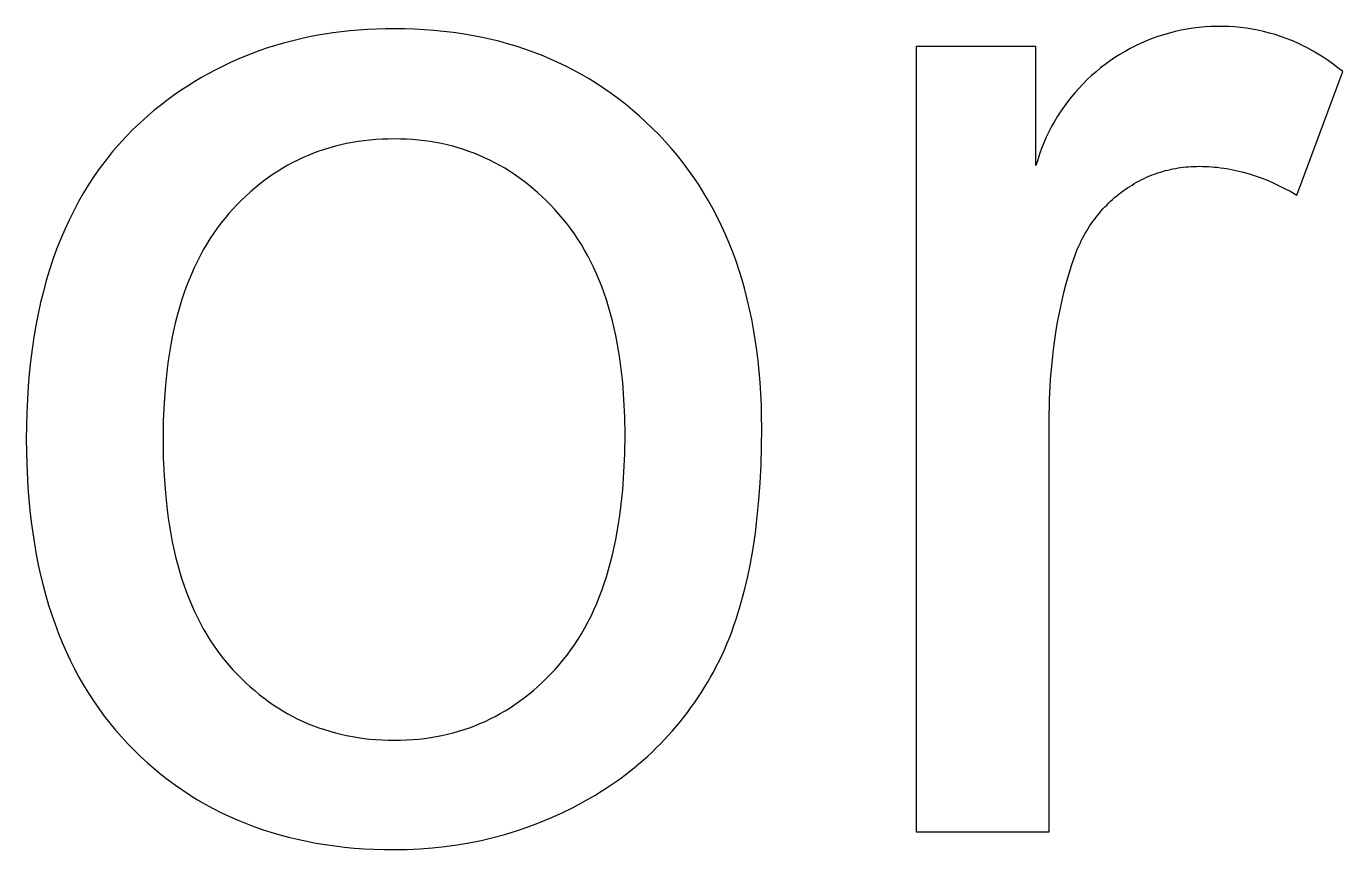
# Model space of a CAD drawing. Extents: x -86 to 76, y -134 to -25.
# Drawn here: x -86 to -78.63, y -131.89 to -127.28 of the extents above; entities that cross this region are included whole.
import ezdxf

# ---------------------------------------------------------------- set-up
doc = ezdxf.new("R2010")
doc.units = 0
doc.layers.add('MOSFET', color=7, linetype='CONTINUOUS')

msp = doc.modelspace()

# ---------------------------------------------------------------- linework, layer by layer
at = {"layer": 'MOSFET'}
for p, q in [((-84.5156, -127.3632), (-84.5605, -127.3751)), ((-84.4702, -127.3522), (-84.5156, -127.3632)), ((-84.4243, -127.3422), (-84.4702, -127.3522)), ((-84.378, -127.3331), (-84.4243, -127.3422)), ((-84.3311, -127.325), (-84.378, -127.3331)), ((-84.2838, -127.3179), (-84.3311, -127.325)), ((-84.236, -127.3117), (-84.2838, -127.3179)), ((-84.1877, -127.3064), (-84.236, -127.3117)), ((-84.139, -127.3021), (-84.1877, -127.3064)), ((-84.0897, -127.2988), (-84.139, -127.3021)), ((-84.04, -127.2964), (-84.0897, -127.2988)), ((-83.9897, -127.295), (-84.04, -127.2964)), ((-83.939, -127.2945), (-83.9897, -127.295)), ((-83.8827, -127.2951), (-83.939, -127.2945)), ((-83.827, -127.2968), (-83.8827, -127.2951)), ((-83.772, -127.2997), (-83.827, -127.2968)), ((-83.7176, -127.3038), (-83.772, -127.2997)), ((-83.6639, -127.309), (-83.7176, -127.3038)), ((-83.6108, -127.3154), (-83.6639, -127.309)), ((-83.5583, -127.3229), (-83.6108, -127.3154)), ((-83.5065, -127.3316), (-83.5583, -127.3229)), ((-83.4554, -127.3415), (-83.5065, -127.3316)), ((-83.4049, -127.3525), (-83.4554, -127.3415)), ((-83.355, -127.3647), (-83.4049, -127.3525)), ((-83.3058, -127.378), (-83.355, -127.3647)), ((-84.7352, -127.4323), (-84.7777, -127.449)), ((-84.6922, -127.4166), (-84.7352, -127.4323)), ((-84.6488, -127.4018), (-84.6922, -127.4166)), ((-84.6049, -127.388), (-84.6488, -127.4018)), ((-84.5605, -127.3751), (-84.6049, -127.388)), ((-83.2573, -127.3925), (-83.3058, -127.378)), ((-83.2094, -127.4082), (-83.2573, -127.3925)), ((-83.1621, -127.425), (-83.2094, -127.4082)), ((-83.1155, -127.443), (-83.1621, -127.425)), ((-80.3468, -127.3938), (-81.0172, -127.3938)), ((-81.0172, -127.3938), (-81.0172, -131.7889)), ((-80.3468, -128.0601), (-80.3468, -127.3938)), ((-84.9021, -127.5048), (-84.9427, -127.5253)), ((-84.8611, -127.4853), (-84.9021, -127.5048)), ((-84.8196, -127.4667), (-84.8611, -127.4853)), ((-84.7777, -127.449), (-84.8196, -127.4667)), ((-83.0695, -127.4621), (-83.1155, -127.443)), ((-83.0242, -127.4824), (-83.0695, -127.4621)), ((-82.9795, -127.5039), (-83.0242, -127.4824)), ((-82.9354, -127.5265), (-82.9795, -127.5039)), ((-85.0223, -127.5692), (-85.0614, -127.5926)), ((-84.9827, -127.5468), (-85.0223, -127.5692)), ((-84.9427, -127.5253), (-84.9827, -127.5468)), ((-82.892, -127.5503), (-82.9354, -127.5265)), ((-82.8493, -127.5752), (-82.892, -127.5503)), ((-82.8072, -127.6013), (-82.8493, -127.5752)), ((-78.8859, -128.2257), (-78.6293, -127.5345)), ((-85.138, -127.6422), (-85.1757, -127.6684)), ((-85.0999, -127.6169), (-85.138, -127.6422)), ((-85.0614, -127.5926), (-85.0999, -127.6169)), ((-82.7658, -127.6286), (-82.8072, -127.6013)), ((-82.725, -127.657), (-82.7658, -127.6286)), ((-82.6848, -127.6865), (-82.725, -127.657)), ((-85.2494, -127.7237), (-85.2856, -127.7528)), ((-85.2128, -127.6956), (-85.2494, -127.7237)), ((-85.1757, -127.6684), (-85.2128, -127.6956)), ((-82.6453, -127.7173), (-82.6848, -127.6865)), ((-82.6064, -127.7492), (-82.6453, -127.7173)), ((-85.3213, -127.7828), (-85.363, -127.8202)), ((-85.2856, -127.7528), (-85.3213, -127.7828)), ((-82.5682, -127.7822), (-82.6064, -127.7492)), ((-82.5306, -127.8165), (-82.5682, -127.7822)), ((-85.4035, -127.8588), (-85.4426, -127.8986)), ((-85.363, -127.8202), (-85.4035, -127.8588)), ((-82.4937, -127.8518), (-82.5306, -127.8165)), ((-82.4574, -127.8884), (-82.4937, -127.8518)), ((-85.4804, -127.9397), (-85.5168, -127.9819)), ((-85.4426, -127.8986), (-85.4804, -127.9397)), ((-84.2696, -127.952), (-84.3006, -127.9605)), ((-84.2382, -127.9442), (-84.2696, -127.952)), ((-84.2065, -127.9373), (-84.2382, -127.9442)), ((-84.1743, -127.9311), (-84.2065, -127.9373)), ((-84.1418, -127.9258), (-84.1743, -127.9311)), ((-84.109, -127.9213), (-84.1418, -127.9258)), ((-84.0757, -127.9177), (-84.109, -127.9213)), ((-84.0421, -127.9148), (-84.0757, -127.9177)), ((-84.0081, -127.9128), (-84.0421, -127.9148)), ((-83.9738, -127.9115), (-84.0081, -127.9128)), ((-83.939, -127.9111), (-83.9738, -127.9115)), ((-83.9048, -127.9115), (-83.939, -127.9111)), ((-83.8709, -127.9128), (-83.9048, -127.9115)), ((-83.8374, -127.9148), (-83.8709, -127.9128)), ((-83.8042, -127.9177), (-83.8374, -127.9148)), ((-83.7714, -127.9214), (-83.8042, -127.9177)), ((-83.7389, -127.9259), (-83.7714, -127.9214)), ((-83.7068, -127.9312), (-83.7389, -127.9259)), ((-83.6751, -127.9374), (-83.7068, -127.9312)), ((-83.6437, -127.9444), (-83.6751, -127.9374)), ((-83.6126, -127.9522), (-83.6437, -127.9444)), ((-83.5819, -127.9608), (-83.6126, -127.9522)), ((-82.422, -127.9259), (-82.4574, -127.8884)), ((-82.3878, -127.9644), (-82.422, -127.9259)), ((-85.5519, -128.0255), (-85.5857, -128.0702)), ((-85.5168, -127.9819), (-85.5519, -128.0255)), ((-84.4501, -128.0156), (-84.4789, -128.0291)), ((-84.421, -128.003), (-84.4501, -128.0156)), ((-84.3914, -127.9911), (-84.421, -128.003)), ((-84.3615, -127.9801), (-84.3914, -127.9911)), ((-84.3313, -127.9699), (-84.3615, -127.9801)), ((-84.3006, -127.9605), (-84.3313, -127.9699)), ((-83.5515, -127.9702), (-83.5819, -127.9608)), ((-83.5215, -127.9805), (-83.5515, -127.9702)), ((-83.4919, -127.9915), (-83.5215, -127.9805)), ((-83.4626, -128.0034), (-83.4919, -127.9915)), ((-83.4336, -128.0161), (-83.4626, -128.0034)), ((-83.405, -128.0297), (-83.4336, -128.0161)), ((-82.3546, -128.0037), (-82.3878, -127.9644)), ((-82.3226, -128.0439), (-82.3546, -128.0037)), ((-85.5857, -128.0702), (-85.6182, -128.1162)), ((-84.5903, -128.0911), (-84.6173, -128.1087)), ((-84.563, -128.0744), (-84.5903, -128.0911)), ((-84.5354, -128.0585), (-84.563, -128.0744)), ((-84.5073, -128.0434), (-84.5354, -128.0585)), ((-84.4789, -128.0291), (-84.5073, -128.0434)), ((-83.3768, -128.044), (-83.405, -128.0297)), ((-83.3489, -128.0592), (-83.3768, -128.044)), ((-83.3213, -128.0752), (-83.3489, -128.0592)), ((-83.2941, -128.092), (-83.3213, -128.0752)), ((-83.2673, -128.1097), (-83.2941, -128.092)), ((-82.2917, -128.085), (-82.3226, -128.0439)), ((-82.2619, -128.127), (-82.2917, -128.085)), ((-79.6776, -128.1057), (-79.6639, -128.101)), ((-79.6639, -128.101), (-79.6502, -128.0965)), ((-79.6502, -128.0965), (-79.6363, -128.0924)), ((-79.6363, -128.0924), (-79.6224, -128.0885)), ((-79.6224, -128.0885), (-79.6083, -128.0849)), ((-79.6083, -128.0849), (-79.5942, -128.0816)), ((-79.5942, -128.0816), (-79.5799, -128.0786)), ((-79.5799, -128.0786), (-79.5656, -128.0759)), ((-79.5656, -128.0759), (-79.5512, -128.0734)), ((-79.5512, -128.0734), (-79.5366, -128.0713)), ((-79.5366, -128.0713), (-79.522, -128.0694)), ((-79.522, -128.0694), (-79.5073, -128.0678)), ((-79.5073, -128.0678), (-79.4925, -128.0666)), ((-79.4925, -128.0666), (-79.4775, -128.0656)), ((-79.4775, -128.0656), (-79.4625, -128.0648)), ((-79.4625, -128.0648), (-79.4474, -128.0644)), ((-79.4474, -128.0644), (-79.4322, -128.0643)), ((-79.4322, -128.0643), (-79.4151, -128.0644)), ((-79.4151, -128.0644), (-79.398, -128.0649)), ((-79.398, -128.0649), (-79.381, -128.0657)), ((-79.381, -128.0657), (-79.3639, -128.0668)), ((-79.3639, -128.0668), (-79.3468, -128.0682)), ((-79.3468, -128.0682), (-79.3298, -128.0699)), ((-79.3298, -128.0699), (-79.3127, -128.072)), ((-79.3127, -128.072), (-79.2956, -128.0743)), ((-79.2956, -128.0743), (-79.2785, -128.077)), ((-79.2785, -128.077), (-79.2615, -128.08)), ((-79.2615, -128.08), (-79.2444, -128.0833)), ((-79.2444, -128.0833), (-79.2273, -128.087)), ((-79.2273, -128.087), (-79.2103, -128.0909)), ((-79.2103, -128.0909), (-79.1932, -128.0952)), ((-79.1932, -128.0952), (-79.159, -128.1046)), ((-85.6494, -128.1635), (-85.6792, -128.212)), ((-85.6182, -128.1162), (-85.6494, -128.1635)), ((-84.6958, -128.1663), (-84.7212, -128.1871)), ((-84.67, -128.1463), (-84.6958, -128.1663)), ((-84.6438, -128.1271), (-84.67, -128.1463)), ((-84.6173, -128.1087), (-84.6438, -128.1271)), ((-83.2408, -128.1281), (-83.2673, -128.1097)), ((-83.2147, -128.1474), (-83.2408, -128.1281)), ((-83.1889, -128.1675), (-83.2147, -128.1474)), ((-83.1634, -128.1884), (-83.1889, -128.1675)), ((-82.2333, -128.1699), (-82.2619, -128.127)), ((-82.2058, -128.2136), (-82.2333, -128.1699)), ((-79.8215, -128.1767), (-79.8089, -128.1689)), ((-79.8089, -128.1689), (-79.7962, -128.1612)), ((-79.7962, -128.1612), (-79.7834, -128.1539)), ((-79.7834, -128.1539), (-79.7705, -128.1469)), ((-79.7705, -128.1469), (-79.7575, -128.1402)), ((-79.7575, -128.1402), (-79.7444, -128.1337)), ((-79.7444, -128.1337), (-79.7313, -128.1275)), ((-79.7313, -128.1275), (-79.718, -128.1216)), ((-79.718, -128.1216), (-79.7046, -128.1161)), ((-79.7046, -128.1161), (-79.6912, -128.1107)), ((-79.6912, -128.1107), (-79.6776, -128.1057)), ((-79.159, -128.1046), (-79.1249, -128.1153)), ((-79.1249, -128.1153), (-79.0908, -128.1273)), ((-79.0908, -128.1273), (-79.0566, -128.1405)), ((-79.0566, -128.1405), (-79.0225, -128.155)), ((-79.0225, -128.155), (-78.9883, -128.1708)), ((-78.9883, -128.1708), (-78.9542, -128.1878)), ((-85.6792, -128.212), (-85.7077, -128.2617)), ((-84.771, -128.2312), (-84.7953, -128.2544)), ((-84.7463, -128.2087), (-84.771, -128.2312)), ((-84.7212, -128.1871), (-84.7463, -128.2087)), ((-83.1383, -128.2102), (-83.1634, -128.1884)), ((-83.1136, -128.2327), (-83.1383, -128.2102)), ((-83.0892, -128.2561), (-83.1136, -128.2327)), ((-82.1794, -128.2583), (-82.2058, -128.2136)), ((-79.9289, -128.2599), (-79.9177, -128.2497)), ((-79.9177, -128.2497), (-79.9064, -128.2397)), ((-79.9064, -128.2397), (-79.8947, -128.23)), ((-79.8947, -128.23), (-79.8829, -128.2205)), ((-79.8829, -128.2205), (-79.8709, -128.2112)), ((-79.8709, -128.2112), (-79.8587, -128.2021)), ((-79.8587, -128.2021), (-79.8464, -128.1934)), ((-79.8464, -128.1934), (-79.834, -128.1849)), ((-79.834, -128.1849), (-79.8215, -128.1767)), ((-78.9542, -128.1878), (-78.92, -128.2061)), ((-78.92, -128.2061), (-78.8859, -128.2257)), ((-85.7349, -128.3126), (-85.7607, -128.3648)), ((-85.7077, -128.2617), (-85.7349, -128.3126)), ((-84.8428, -128.3034), (-84.866, -128.3291)), ((-84.8193, -128.2785), (-84.8428, -128.3034)), ((-84.7953, -128.2544), (-84.8193, -128.2785)), ((-83.0652, -128.2803), (-83.0892, -128.2561)), ((-83.0415, -128.3053), (-83.0652, -128.2803)), ((-83.0182, -128.3312), (-83.0415, -128.3053)), ((-82.1541, -128.3038), (-82.1794, -128.2583)), ((-82.1299, -128.3502), (-82.1541, -128.3038)), ((-79.9914, -128.3256), (-79.9815, -128.3141)), ((-79.9815, -128.3141), (-79.9714, -128.3028)), ((-79.9714, -128.3028), (-79.9611, -128.2917)), ((-79.9611, -128.2917), (-79.9506, -128.2809)), ((-79.9506, -128.2809), (-79.9399, -128.2703)), ((-79.9399, -128.2703), (-79.9289, -128.2599)), ((-85.7607, -128.3648), (-85.7853, -128.4182)), ((-84.9107, -128.383), (-84.9319, -128.4112)), ((-84.8887, -128.3557), (-84.9107, -128.383)), ((-84.866, -128.3291), (-84.8887, -128.3557)), ((-82.9954, -128.3578), (-83.0182, -128.3312)), ((-82.9734, -128.3852), (-82.9954, -128.3578)), ((-82.952, -128.4134), (-82.9734, -128.3852)), ((-82.1069, -128.3975), (-82.1299, -128.3502)), ((-80.046, -128.3994), (-80.0374, -128.3865)), ((-80.0374, -128.3865), (-80.0287, -128.3739)), ((-80.0287, -128.3739), (-80.0197, -128.3615)), ((-80.0197, -128.3615), (-80.0105, -128.3493)), ((-80.0105, -128.3493), (-80.001, -128.3374)), ((-80.001, -128.3374), (-79.9914, -128.3256)), ((-85.7853, -128.4182), (-85.8084, -128.4729)), ((-84.9722, -128.4702), (-84.9912, -128.5009)), ((-84.9524, -128.4403), (-84.9722, -128.4702)), ((-84.9319, -128.4112), (-84.9524, -128.4403)), ((-82.9314, -128.4424), (-82.952, -128.4134)), ((-82.9115, -128.4721), (-82.9314, -128.4424)), ((-82.085, -128.4457), (-82.1069, -128.3975)), ((-82.0642, -128.4948), (-82.085, -128.4457)), ((-80.0928, -128.4812), (-80.0855, -128.467)), ((-80.0855, -128.467), (-80.078, -128.453)), ((-80.078, -128.453), (-80.0704, -128.4393)), ((-80.0704, -128.4393), (-80.0625, -128.4258)), ((-80.0625, -128.4258), (-80.0543, -128.4125)), ((-80.0543, -128.4125), (-80.046, -128.3994)), ((-85.8303, -128.5288), (-85.8509, -128.5859)), ((-85.8084, -128.4729), (-85.8303, -128.5288)), ((-85.0096, -128.5324), (-85.0272, -128.5648)), ((-84.9912, -128.5009), (-85.0096, -128.5324)), ((-82.8923, -128.5026), (-82.9115, -128.4721)), ((-82.8739, -128.5339), (-82.8923, -128.5026)), ((-82.8562, -128.5659), (-82.8739, -128.5339)), ((-82.0445, -128.5447), (-82.0642, -128.4948)), ((-82.026, -128.5955), (-82.0445, -128.5447)), ((-80.1257, -128.5554), (-80.1132, -128.525)), ((-80.1132, -128.525), (-80.1066, -128.5102)), ((-80.1066, -128.5102), (-80.0998, -128.4956)), ((-80.0998, -128.4956), (-80.0928, -128.4812)), ((-85.8509, -128.5859), (-85.8701, -128.6443)), ((-85.0441, -128.598), (-85.0603, -128.632)), ((-85.0272, -128.5648), (-85.0441, -128.598)), ((-82.8392, -128.5987), (-82.8562, -128.5659)), ((-82.8229, -128.6323), (-82.8392, -128.5987)), ((-82.0086, -128.6473), (-82.026, -128.5955)), ((-80.1481, -128.6188), (-80.1374, -128.5867)), ((-80.1374, -128.5867), (-80.1257, -128.5554)), ((-85.8701, -128.6443), (-85.888, -128.7039)), ((-85.0758, -128.6669), (-85.0905, -128.7026)), ((-85.0603, -128.632), (-85.0758, -128.6669)), ((-82.8073, -128.6667), (-82.8229, -128.6323)), ((-82.7925, -128.7018), (-82.8073, -128.6667)), ((-81.9923, -128.6999), (-82.0086, -128.6473)), ((-80.1772, -128.7193), (-80.1632, -128.6688)), ((-80.1632, -128.6688), (-80.1481, -128.6188)), ((-85.9046, -128.7648), (-85.9198, -128.8268)), ((-85.888, -128.7039), (-85.9046, -128.7648)), ((-85.1045, -128.7391), (-85.1178, -128.7765)), ((-85.0905, -128.7026), (-85.1045, -128.7391)), ((-82.7784, -128.7377), (-82.7925, -128.7018)), ((-82.765, -128.7744), (-82.7784, -128.7377)), ((-81.9771, -128.7534), (-81.9923, -128.6999)), ((-81.9631, -128.8077), (-81.9771, -128.7534)), ((-80.1903, -128.7704), (-80.1772, -128.7193)), ((-85.9198, -128.8268), (-85.9337, -128.8902)), ((-85.1304, -128.8147), (-85.1423, -128.8537)), ((-85.1178, -128.7765), (-85.1304, -128.8147)), ((-82.7523, -128.8118), (-82.765, -128.7744)), ((-82.7404, -128.8501), (-82.7523, -128.8118)), ((-81.9502, -128.863), (-81.9631, -128.8077)), ((-80.2136, -128.8744), (-80.2025, -128.8221)), ((-80.2025, -128.8221), (-80.1903, -128.7704)), ((-85.9337, -128.8902), (-85.9463, -128.9547)), ((-85.1534, -128.8935), (-85.1639, -128.9342)), ((-85.1423, -128.8537), (-85.1534, -128.8935)), ((-82.7292, -128.889), (-82.7404, -128.8501)), ((-82.7187, -128.9288), (-82.7292, -128.889)), ((-81.9384, -128.9191), (-81.9502, -128.863)), ((-80.2238, -128.9273), (-80.2136, -128.8744)), ((-85.9463, -128.9547), (-85.9576, -129.0205)), ((-85.1736, -128.9758), (-85.1826, -129.0181)), ((-85.1639, -128.9342), (-85.1736, -128.9758)), ((-82.7089, -128.9693), (-82.7187, -128.9288)), ((-82.6999, -129.0107), (-82.7089, -128.9693)), ((-81.9277, -128.9762), (-81.9384, -128.9191)), ((-81.9181, -129.0341), (-81.9277, -128.9762)), ((-80.2413, -129.0347), (-80.233, -128.9807)), ((-80.233, -128.9807), (-80.2238, -128.9273)), ((-85.9576, -129.0205), (-85.9675, -129.0875)), ((-85.1826, -129.0181), (-85.1909, -129.0613)), ((-82.6916, -129.0527), (-82.6999, -129.0107)), ((-82.684, -129.0956), (-82.6916, -129.0527)), ((-81.9097, -129.0929), (-81.9181, -129.0341)), ((-80.2485, -129.0893), (-80.2413, -129.0347)), ((-85.9675, -129.0875), (-85.9761, -129.1558)), ((-85.1984, -129.1053), (-85.2052, -129.1502)), ((-85.1909, -129.0613), (-85.1984, -129.1053)), ((-82.6771, -129.1392), (-82.684, -129.0956)), ((-81.9024, -129.1526), (-81.9097, -129.0929)), ((-80.2548, -129.1445), (-80.2485, -129.0893)), ((-85.9761, -129.1558), (-85.9834, -129.2253)), ((-85.2114, -129.1959), (-85.2214, -129.2898)), ((-85.2052, -129.1502), (-85.2114, -129.1959)), ((-82.671, -129.1836), (-82.6771, -129.1392)), ((-82.6655, -129.2288), (-82.671, -129.1836)), ((-81.8962, -129.2132), (-81.9024, -129.1526)), ((-80.2645, -129.2567), (-80.2602, -129.2003)), ((-80.2602, -129.2003), (-80.2548, -129.1445)), ((-85.9834, -129.2253), (-85.9894, -129.296)), ((-82.6608, -129.2747), (-82.6655, -129.2288)), ((-82.6536, -129.3689), (-82.6608, -129.2747)), ((-81.8912, -129.2746), (-81.8962, -129.2132)), ((-81.8872, -129.337), (-81.8912, -129.2746)), ((-80.2704, -129.3711), (-80.2645, -129.2567)), ((-85.9894, -129.296), (-85.994, -129.368)), ((-85.2214, -129.2898), (-85.2286, -129.387)), ((-81.8844, -129.4002), (-81.8872, -129.337)), ((-85.994, -129.368), (-85.9973, -129.4412)), ((-85.2286, -129.387), (-85.2329, -129.4875)), ((-82.6493, -129.4662), (-82.6536, -129.3689)), ((-81.8827, -129.4643), (-81.8844, -129.4002)), ((-80.2723, -129.4879), (-80.2704, -129.3711)), ((-85.9973, -129.4412), (-85.9993, -129.5157)), ((-85.2329, -129.4875), (-85.2344, -129.5914)), ((-82.6478, -129.5665), (-82.6493, -129.4662)), ((-81.8822, -129.5293), (-81.8827, -129.4643)), ((-80.2723, -131.7889), (-80.2723, -129.4879)), ((-85.9993, -129.5157), (-86, -129.5914)), ((-82.6492, -129.6729), (-82.6478, -129.5665)), ((-81.8832, -129.6339), (-81.8822, -129.5293)), ((-86, -129.5914), (-85.9978, -129.7285)), ((-85.2344, -129.5914), (-85.2329, -129.6952)), ((-81.8862, -129.7357), (-81.8832, -129.6339)), ((-85.2329, -129.6952), (-85.2286, -129.7958)), ((-82.6536, -129.7759), (-82.6492, -129.6729)), ((-85.9978, -129.7285), (-85.9911, -129.8615)), ((-85.2286, -129.7958), (-85.2214, -129.8931)), ((-82.6608, -129.8753), (-82.6536, -129.7759)), ((-81.8911, -129.8347), (-81.8862, -129.7357)), ((-85.9911, -129.8615), (-85.9861, -129.9265)), ((-81.8981, -129.9309), (-81.8911, -129.8347)), ((-85.9861, -129.9265), (-85.98, -129.9905)), ((-85.2214, -129.8931), (-85.2114, -129.987)), ((-82.6708, -129.9713), (-82.6608, -129.8753)), ((-81.907, -130.0242), (-81.8981, -129.9309)), ((-85.98, -129.9905), (-85.9728, -130.0535)), ((-85.2114, -129.987), (-85.2052, -130.0327)), ((-82.6838, -130.0639), (-82.6769, -130.018)), ((-82.6769, -130.018), (-82.6708, -129.9713)), ((-85.9728, -130.0535), (-85.9644, -130.1154)), ((-85.2052, -130.0327), (-85.1984, -130.0776)), ((-85.1984, -130.0776), (-85.1909, -130.1217)), ((-82.6913, -130.1089), (-82.6838, -130.0639)), ((-81.918, -130.1147), (-81.907, -130.0242)), ((-85.9644, -130.1154), (-85.955, -130.1763)), ((-85.1909, -130.1217), (-85.1826, -130.1649)), ((-85.1826, -130.1649), (-85.1736, -130.2073)), ((-82.7086, -130.1962), (-82.6996, -130.153)), ((-82.6996, -130.153), (-82.6913, -130.1089)), ((-81.9309, -130.2023), (-81.918, -130.1147)), ((-85.955, -130.1763), (-85.9444, -130.2362)), ((-85.9444, -130.2362), (-85.9328, -130.2951)), ((-85.1736, -130.2073), (-85.1639, -130.2489)), ((-82.7287, -130.2801), (-82.7183, -130.2386)), ((-82.7183, -130.2386), (-82.7086, -130.1962)), ((-81.9458, -130.2872), (-81.9309, -130.2023)), ((-85.9328, -130.2951), (-85.92, -130.353)), ((-85.1639, -130.2489), (-85.1534, -130.2897)), ((-85.1534, -130.2897), (-85.1423, -130.3296)), ((-82.7399, -130.3208), (-82.7287, -130.2801)), ((-81.9627, -130.3692), (-81.9458, -130.2872)), ((-85.92, -130.353), (-85.9061, -130.4098)), ((-85.1423, -130.3296), (-85.1304, -130.3687)), ((-85.1304, -130.3687), (-85.1178, -130.4069)), ((-82.7643, -130.3995), (-82.7518, -130.3606)), ((-82.7518, -130.3606), (-82.7399, -130.3208)), ((-81.9816, -130.4483), (-81.9627, -130.3692)), ((-85.9061, -130.4098), (-85.8911, -130.4657)), ((-85.1178, -130.4069), (-85.1045, -130.4444)), ((-85.1045, -130.4444), (-85.0905, -130.481)), ((-82.7917, -130.4747), (-82.7777, -130.4376)), ((-82.7777, -130.4376), (-82.7643, -130.3995)), ((-82.0025, -130.5247), (-81.9816, -130.4483)), ((-85.8911, -130.4657), (-85.875, -130.5205)), ((-85.875, -130.5205), (-85.8577, -130.5743)), ((-85.0905, -130.481), (-85.0758, -130.5168)), ((-85.0758, -130.5168), (-85.0603, -130.5517)), ((-82.8219, -130.5465), (-82.8064, -130.5111)), ((-82.8064, -130.5111), (-82.7917, -130.4747)), ((-82.0137, -130.5618), (-82.0025, -130.5247)), ((-85.8577, -130.5743), (-85.8394, -130.627)), ((-85.0603, -130.5517), (-85.0441, -130.5858)), ((-85.0441, -130.5858), (-85.0272, -130.6191)), ((-82.855, -130.6149), (-82.8381, -130.5811)), ((-82.8381, -130.5811), (-82.8219, -130.5465)), ((-82.0375, -130.6339), (-82.0253, -130.5982)), ((-82.0253, -130.5982), (-82.0137, -130.5618)), ((-85.8394, -130.627), (-85.82, -130.6788)), ((-85.82, -130.6788), (-85.7994, -130.7295)), ((-85.0272, -130.6191), (-85.0096, -130.6516)), ((-85.0096, -130.6516), (-84.9912, -130.6832)), ((-82.91, -130.7109), (-82.891, -130.6797)), ((-82.891, -130.6797), (-82.8726, -130.6477)), ((-82.8726, -130.6477), (-82.855, -130.6149)), ((-82.0634, -130.7032), (-82.0502, -130.6689)), ((-82.0502, -130.6689), (-82.0375, -130.6339)), ((-85.7994, -130.7295), (-85.7777, -130.7793)), ((-84.9912, -130.6832), (-84.9722, -130.7141)), ((-84.9722, -130.7141), (-84.9524, -130.744)), ((-84.9524, -130.744), (-84.9319, -130.7732)), ((-82.9503, -130.7706), (-82.9298, -130.7412)), ((-82.9298, -130.7412), (-82.91, -130.7109)), ((-82.0912, -130.7696), (-82.077, -130.7367)), ((-82.077, -130.7367), (-82.0634, -130.7032)), ((-85.7777, -130.7793), (-85.7549, -130.828)), ((-85.7549, -130.828), (-85.731, -130.8756)), ((-84.9319, -130.7732), (-84.9107, -130.8015)), ((-84.9107, -130.8015), (-84.8887, -130.829)), ((-84.8887, -130.829), (-84.866, -130.8557)), ((-83.0161, -130.8536), (-82.9935, -130.8268)), ((-82.9935, -130.8268), (-82.9715, -130.7991)), ((-82.9715, -130.7991), (-82.9503, -130.7706)), ((-82.121, -130.8332), (-82.1059, -130.8018)), ((-82.1059, -130.8018), (-82.0912, -130.7696)), ((-85.731, -130.8756), (-85.706, -130.9223)), ((-84.866, -130.8557), (-84.8428, -130.8815)), ((-84.8428, -130.8815), (-84.8193, -130.9066)), ((-83.0629, -130.9047), (-83.0393, -130.8796)), ((-83.0393, -130.8796), (-83.0161, -130.8536)), ((-82.1694, -130.9239), (-82.1528, -130.8941)), ((-82.1528, -130.8941), (-82.1367, -130.864)), ((-82.1367, -130.864), (-82.121, -130.8332)), ((-85.706, -130.9223), (-85.6799, -130.9679)), ((-85.6799, -130.9679), (-85.6527, -131.0126)), ((-84.8193, -130.9066), (-84.7953, -130.9308)), ((-84.7953, -130.9308), (-84.771, -130.9541)), ((-84.771, -130.9541), (-84.7463, -130.9767)), ((-84.7463, -130.9767), (-84.7212, -130.9984)), ((-83.1608, -130.9971), (-83.1358, -130.9752)), ((-83.1358, -130.9752), (-83.1111, -130.9526)), ((-83.1111, -130.9526), (-83.0868, -130.9291)), ((-83.0868, -130.9291), (-83.0629, -130.9047)), ((-82.204, -130.9821), (-82.1865, -130.9532)), ((-82.1865, -130.9532), (-82.1694, -130.9239)), ((-85.6527, -131.0126), (-85.6243, -131.0562)), ((-84.7212, -130.9984), (-84.6958, -131.0194)), ((-84.6958, -131.0194), (-84.67, -131.0395)), ((-84.67, -131.0395), (-84.6438, -131.0587)), ((-83.238, -131.0577), (-83.2119, -131.0383)), ((-83.2119, -131.0383), (-83.1862, -131.0181)), ((-83.1862, -131.0181), (-83.1608, -130.9971)), ((-82.2591, -131.0663), (-82.2403, -131.0387)), ((-82.2403, -131.0387), (-82.2219, -131.0106)), ((-82.2219, -131.0106), (-82.204, -130.9821)), ((-85.6243, -131.0562), (-85.5949, -131.0988)), ((-85.5949, -131.0988), (-85.5643, -131.1403)), ((-84.6438, -131.0587), (-84.6173, -131.0772)), ((-84.6173, -131.0772), (-84.5903, -131.0948)), ((-84.5903, -131.0948), (-84.563, -131.1117)), ((-84.563, -131.1117), (-84.5354, -131.1277)), ((-83.3461, -131.1269), (-83.3186, -131.1108)), ((-83.3186, -131.1108), (-83.2914, -131.0939)), ((-83.2914, -131.0939), (-83.2645, -131.0762)), ((-83.2645, -131.0762), (-83.238, -131.0577)), ((-82.3184, -131.1467), (-82.2982, -131.1203)), ((-82.2982, -131.1203), (-82.2784, -131.0935)), ((-82.2784, -131.0935), (-82.2591, -131.0663)), ((-85.5643, -131.1403), (-85.5326, -131.1809)), ((-85.5326, -131.1809), (-85.4999, -131.2204)), ((-84.5354, -131.1277), (-84.5073, -131.1428)), ((-84.5073, -131.1428), (-84.4789, -131.1572)), ((-84.4789, -131.1572), (-84.4501, -131.1707)), ((-84.4501, -131.1707), (-84.421, -131.1834)), ((-84.421, -131.1834), (-84.3914, -131.1953)), ((-84.3914, -131.1953), (-84.3615, -131.2064)), ((-83.5192, -131.2061), (-83.4894, -131.1949)), ((-83.4894, -131.1949), (-83.46, -131.183)), ((-83.46, -131.183), (-83.431, -131.1702)), ((-83.431, -131.1702), (-83.4024, -131.1566)), ((-83.4024, -131.1566), (-83.3741, -131.1422)), ((-83.3741, -131.1422), (-83.3461, -131.1269)), ((-82.3817, -131.2232), (-82.3602, -131.1981)), ((-82.3602, -131.1981), (-82.3391, -131.1726)), ((-82.3391, -131.1726), (-82.3184, -131.1467)), ((-85.4999, -131.2204), (-85.466, -131.2589)), ((-85.466, -131.2589), (-85.431, -131.2964)), ((-84.3615, -131.2064), (-84.3313, -131.2167)), ((-84.3313, -131.2167), (-84.3006, -131.2261)), ((-84.3006, -131.2261), (-84.2696, -131.2347)), ((-84.2696, -131.2347), (-84.2382, -131.2425)), ((-84.2382, -131.2425), (-84.2065, -131.2495)), ((-84.2065, -131.2495), (-84.1743, -131.2556)), ((-84.1743, -131.2556), (-84.1418, -131.261)), ((-84.1418, -131.261), (-84.109, -131.2655)), ((-84.109, -131.2655), (-84.0757, -131.2692)), ((-84.0757, -131.2692), (-84.0421, -131.2721)), ((-83.8367, -131.272), (-83.8033, -131.2691)), ((-83.8033, -131.2691), (-83.7703, -131.2654)), ((-83.7703, -131.2654), (-83.7376, -131.2609)), ((-83.7376, -131.2609), (-83.7053, -131.2555)), ((-83.7053, -131.2555), (-83.6734, -131.2494)), ((-83.6734, -131.2494), (-83.6418, -131.2424)), ((-83.6418, -131.2424), (-83.6106, -131.2345)), ((-83.6106, -131.2345), (-83.5798, -131.2259)), ((-83.5798, -131.2259), (-83.5493, -131.2164)), ((-83.5493, -131.2164), (-83.5192, -131.2061)), ((-82.4262, -131.2721), (-82.4038, -131.2479)), ((-82.4038, -131.2479), (-82.3817, -131.2232)), ((-85.431, -131.2964), (-85.395, -131.3328)), ((-85.395, -131.3328), (-85.3584, -131.3681)), ((-84.0421, -131.2721), (-84.0081, -131.2741)), ((-84.0081, -131.2741), (-83.9738, -131.2753)), ((-83.9738, -131.2753), (-83.939, -131.2757)), ((-83.939, -131.2757), (-83.9045, -131.2753)), ((-83.9045, -131.2753), (-83.8704, -131.2741)), ((-83.8704, -131.2741), (-83.8367, -131.272)), ((-82.5206, -131.3648), (-82.4964, -131.3423)), ((-82.4964, -131.3423), (-82.4725, -131.3193)), ((-82.4725, -131.3193), (-82.4492, -131.2959)), ((-82.4492, -131.2959), (-82.4262, -131.2721)), ((-85.3584, -131.3681), (-85.3211, -131.4022)), ((-85.3211, -131.4022), (-85.2832, -131.4351)), ((-82.5962, -131.4299), (-82.5706, -131.4086)), ((-82.5706, -131.4086), (-82.5454, -131.3869)), ((-82.5454, -131.3869), (-82.5206, -131.3648)), ((-85.2832, -131.4351), (-85.2445, -131.4669)), ((-85.2445, -131.4669), (-85.2051, -131.4976)), ((-82.7033, -131.5107), (-82.6758, -131.4912)), ((-82.6758, -131.4912), (-82.6488, -131.4712)), ((-82.6488, -131.4712), (-82.6223, -131.4507)), ((-82.6223, -131.4507), (-82.5962, -131.4299)), ((-85.2051, -131.4976), (-85.1651, -131.527)), ((-85.1651, -131.527), (-85.1243, -131.5554)), ((-85.1243, -131.5554), (-85.0829, -131.5825)), ((-82.7884, -131.5669), (-82.7595, -131.5486)), ((-82.7595, -131.5486), (-82.7312, -131.5299)), ((-82.7312, -131.5299), (-82.7033, -131.5107)), ((-85.0829, -131.5825), (-85.0407, -131.6085)), ((-85.0407, -131.6085), (-84.9979, -131.6334)), ((-84.9979, -131.6334), (-84.9544, -131.6571)), ((-82.9386, -131.6518), (-82.8775, -131.6192)), ((-82.8775, -131.6192), (-82.8176, -131.5848)), ((-82.8176, -131.5848), (-82.7884, -131.5669)), ((-84.9544, -131.6571), (-84.9102, -131.6796)), ((-84.9102, -131.6796), (-84.8653, -131.701)), ((-84.8653, -131.701), (-84.8197, -131.7212)), ((-83.1262, -131.7369), (-83.063, -131.7107)), ((-83.063, -131.7107), (-83.0005, -131.6823)), ((-83.0005, -131.6823), (-82.9386, -131.6518)), ((-84.8197, -131.7212), (-84.7734, -131.7403)), ((-84.7734, -131.7403), (-84.7265, -131.7582)), ((-84.7265, -131.7582), (-84.6788, -131.775)), ((-84.6788, -131.775), (-84.6305, -131.7906)), ((-83.32, -131.8031), (-83.2547, -131.7832)), ((-83.2547, -131.7832), (-83.1901, -131.7611)), ((-83.1901, -131.7611), (-83.1262, -131.7369)), ((-84.6305, -131.7906), (-84.5814, -131.805)), ((-84.5814, -131.805), (-84.5317, -131.8183)), ((-84.5317, -131.8183), (-84.4813, -131.8304)), ((-84.4813, -131.8304), (-84.4302, -131.8414)), ((-84.4302, -131.8414), (-84.3784, -131.8513)), ((-84.3784, -131.8513), (-84.3259, -131.8599)), ((-84.3259, -131.8599), (-84.2727, -131.8674)), ((-83.5882, -131.862), (-83.5201, -131.8504)), ((-83.5201, -131.8504), (-83.4527, -131.8368)), ((-83.4527, -131.8368), (-83.386, -131.821)), ((-83.386, -131.821), (-83.32, -131.8031)), ((-81.0172, -131.7889), (-80.2723, -131.7889)), ((-84.2727, -131.8674), (-84.2188, -131.8738)), ((-84.2188, -131.8738), (-84.1642, -131.879)), ((-84.1642, -131.879), (-84.109, -131.883)), ((-84.109, -131.883), (-84.053, -131.8859)), ((-84.053, -131.8859), (-83.9964, -131.8877)), ((-83.9964, -131.8877), (-83.939, -131.8882)), ((-83.939, -131.8882), (-83.8675, -131.8872)), ((-83.8675, -131.8872), (-83.7966, -131.884)), ((-83.7966, -131.884), (-83.7264, -131.8788)), ((-83.7264, -131.8788), (-83.657, -131.8714)), ((-83.657, -131.8714), (-83.5882, -131.862))]:
    msp.add_line(p, q, dxfattribs=at)
msp.add_arc((-79.3197, -128.3476), 1.0666, 49.66559, 164.36516, dxfattribs=at)

doc.saveas('drawing.dxf')
